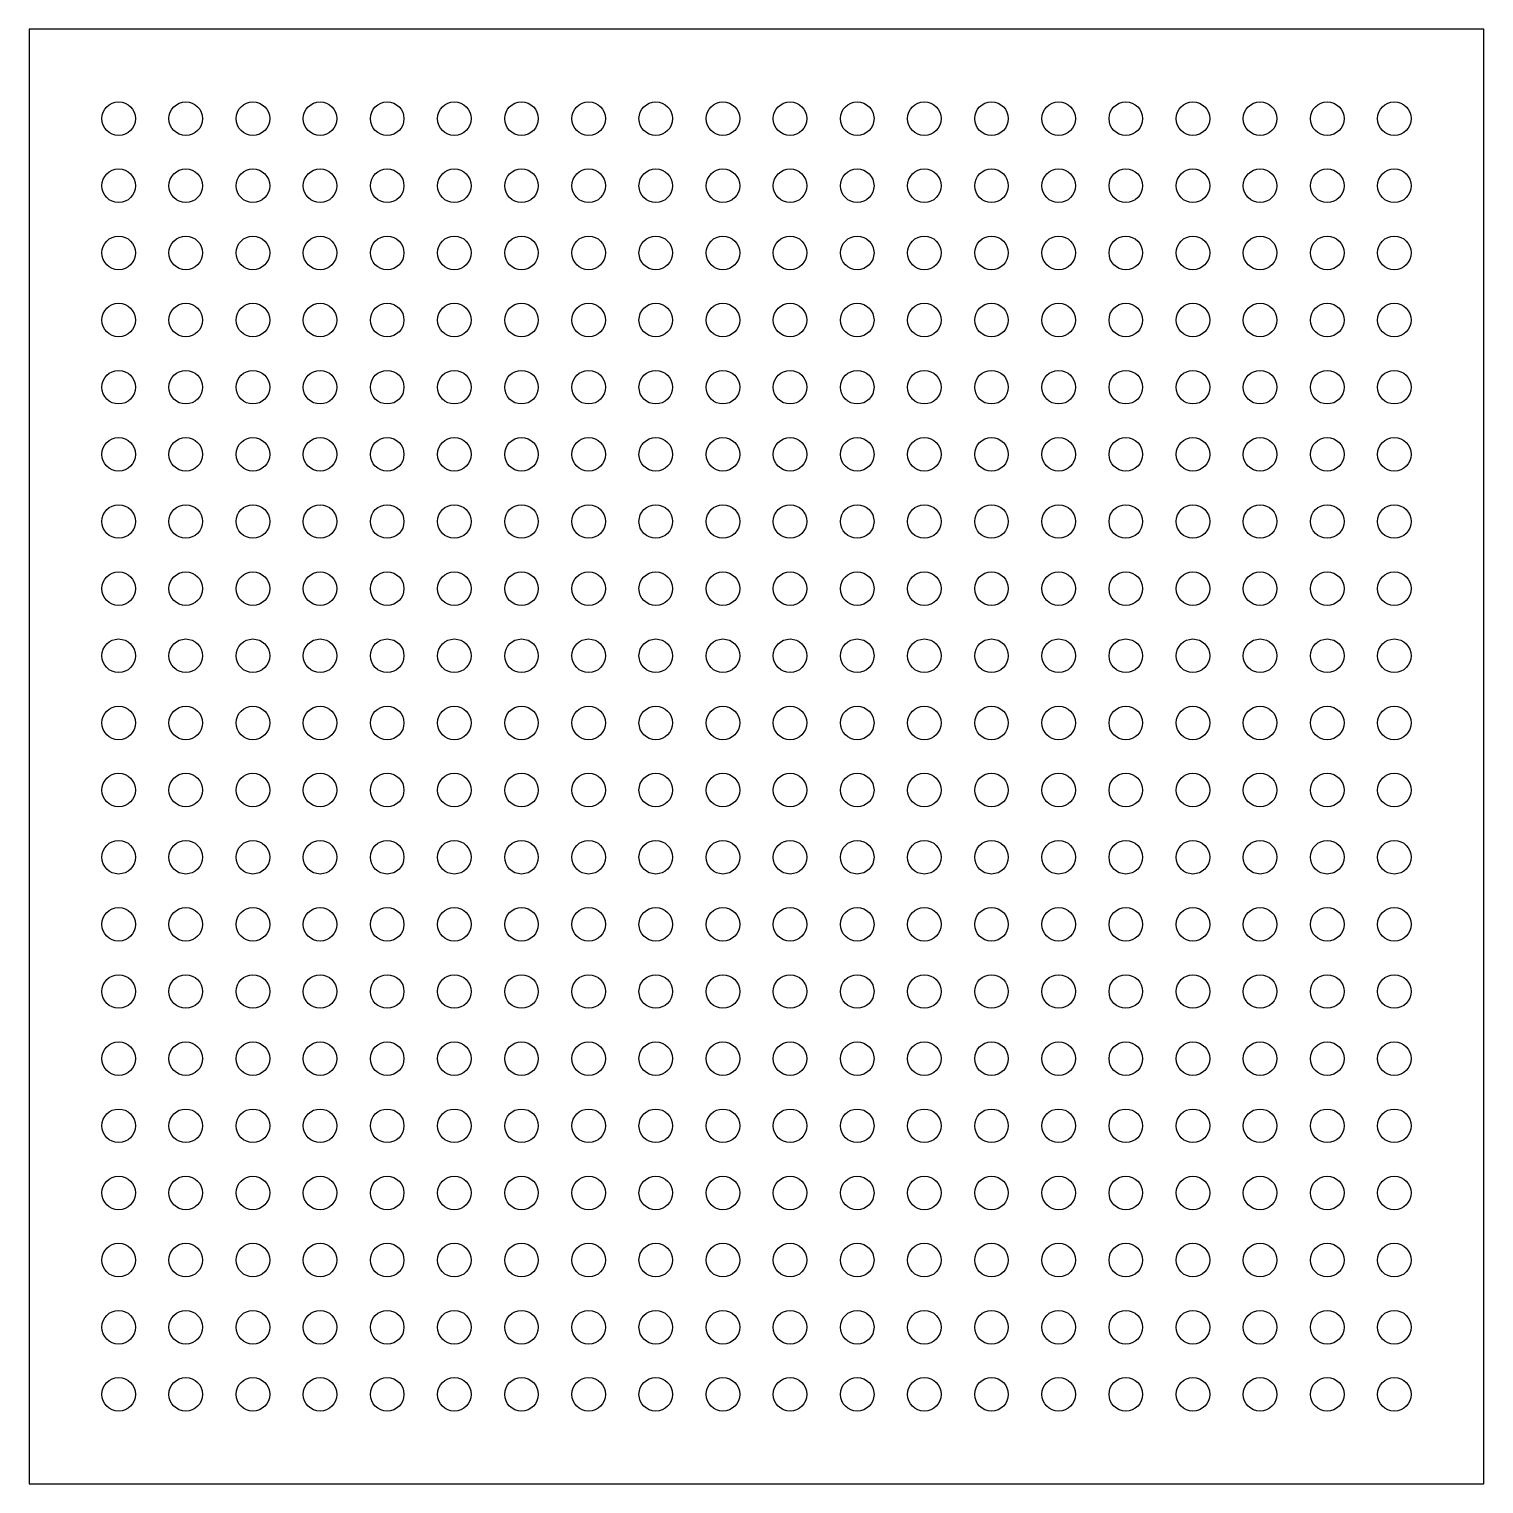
# Model space of a CAD drawing. Header units: millimetres. Extents: x 0 to 130, y 0 to 130.
import ezdxf

# ---------------------------------------------------------------- set-up
doc = ezdxf.new("R2010")
doc.units = ezdxf.units.MM
doc.layers.get('0').update_dxf_attribs({"linetype": 'CONTINUOUS'})

msp = doc.modelspace()

# ---------------------------------------------------------------- linework, layer by layer
for p, q in [((130, 130), (0, 130)), ((0, 130), (0, 0)), ((130, 0), (130, 130)), ((0, 0), (130, 0))]:
    msp.add_line(p, q)
for centre in [(8, 122), (14, 122), (20, 122), (26, 122), (32, 122), (38, 122), (44, 122), (50, 122), (56, 122), (62, 122), (68, 122), (74, 122), (80, 122), (86, 122), (92, 122), (98, 122), (104, 122), (110, 122), (116, 122), (122, 122), (8, 116), (14, 116), (20, 116), (26, 116), (32, 116), (38, 116), (44, 116), (50, 116), (56, 116), (62, 116), (68, 116), (74, 116), (80, 116), (86, 116), (92, 116), (98, 116), (104, 116), (110, 116), (116, 116), (122, 116), (8, 110), (14, 110), (20, 110), (26, 110), (32, 110), (38, 110), (44, 110), (50, 110), (56, 110), (62, 110), (68, 110), (74, 110), (80, 110), (86, 110), (92, 110), (98, 110), (104, 110), (110, 110), (116, 110), (122, 110), (8, 104), (14, 104), (20, 104), (26, 104), (32, 104), (38, 104), (44, 104), (50, 104), (56, 104), (62, 104), (68, 104), (74, 104), (80, 104), (86, 104), (92, 104), (98, 104), (104, 104), (110, 104), (116, 104), (122, 104), (8, 98), (14, 98), (20, 98), (26, 98), (32, 98), (38, 98), (44, 98), (50, 98), (56, 98), (62, 98), (68, 98), (74, 98), (80, 98), (86, 98), (92, 98), (98, 98), (104, 98), (110, 98), (116, 98), (122, 98), (8, 92), (14, 92), (20, 92), (26, 92), (32, 92), (38, 92), (44, 92), (50, 92), (56, 92), (62, 92), (68, 92), (74, 92), (80, 92), (86, 92), (92, 92), (98, 92), (104, 92), (110, 92), (116, 92), (122, 92), (8, 86), (14, 86), (20, 86), (26, 86), (32, 86), (38, 86), (44, 86), (50, 86), (56, 86), (62, 86), (68, 86), (74, 86), (80, 86), (86, 86), (92, 86), (98, 86), (104, 86), (110, 86), (116, 86), (122, 86), (8, 80), (14, 80), (20, 80), (26, 80), (32, 80), (38, 80), (44, 80), (50, 80), (56, 80), (62, 80), (68, 80), (74, 80), (80, 80), (86, 80), (92, 80), (98, 80), (104, 80), (110, 80), (116, 80), (122, 80), (8, 74), (14, 74), (20, 74), (26, 74), (32, 74), (38, 74), (44, 74), (50, 74), (56, 74), (62, 74), (68, 74), (74, 74), (80, 74), (86, 74), (92, 74), (98, 74), (104, 74), (110, 74), (116, 74), (122, 74), (8, 68), (14, 68), (20, 68), (26, 68), (32, 68), (38, 68), (44, 68), (50, 68), (56, 68), (62, 68), (68, 68), (74, 68), (80, 68), (86, 68), (92, 68), (98, 68), (104, 68), (110, 68), (116, 68), (122, 68), (8, 62), (14, 62), (20, 62), (26, 62), (32, 62), (38, 62), (44, 62), (50, 62), (56, 62), (62, 62), (68, 62), (74, 62), (80, 62), (86, 62), (92, 62), (98, 62), (104, 62), (110, 62), (116, 62), (122, 62), (8, 56), (14, 56), (20, 56), (26, 56), (32, 56), (38, 56), (44, 56), (50, 56), (56, 56), (62, 56), (68, 56), (74, 56), (80, 56), (86, 56), (92, 56), (98, 56), (104, 56), (110, 56), (116, 56), (122, 56), (8, 50), (14, 50), (20, 50), (26, 50), (32, 50), (38, 50), (44, 50), (50, 50), (56, 50), (62, 50), (68, 50), (74, 50), (80, 50), (86, 50), (92, 50), (98, 50), (104, 50), (110, 50), (116, 50), (122, 50), (8, 44), (14, 44), (20, 44), (26, 44), (32, 44), (38, 44), (44, 44), (50, 44), (56, 44), (62, 44), (68, 44), (74, 44), (80, 44), (86, 44), (92, 44), (98, 44), (104, 44), (110, 44), (116, 44), (122, 44), (8, 38), (14, 38), (20, 38), (26, 38), (32, 38), (38, 38), (44, 38), (50, 38), (56, 38), (62, 38), (68, 38), (74, 38), (80, 38), (86, 38), (92, 38), (98, 38), (104, 38), (110, 38), (116, 38), (122, 38), (8, 32), (14, 32), (20, 32), (26, 32), (32, 32), (38, 32), (44, 32), (50, 32), (56, 32), (62, 32), (68, 32), (74, 32), (80, 32), (86, 32), (92, 32), (98, 32), (104, 32), (110, 32), (116, 32), (122, 32), (8, 26), (14, 26), (20, 26), (26, 26), (32, 26), (38, 26), (44, 26), (50, 26), (56, 26), (62, 26), (68, 26), (74, 26), (80, 26), (86, 26), (92, 26), (98, 26), (104, 26), (110, 26), (116, 26), (122, 26), (8, 20), (14, 20), (20, 20), (26, 20), (32, 20), (38, 20), (44, 20), (50, 20), (56, 20), (62, 20), (68, 20), (74, 20), (80, 20), (86, 20), (92, 20), (98, 20), (104, 20), (110, 20), (116, 20), (122, 20), (8, 14), (14, 14), (20, 14), (26, 14), (32, 14), (38, 14), (44, 14), (50, 14), (56, 14), (62, 14), (68, 14), (74, 14), (80, 14), (86, 14), (92, 14), (98, 14), (104, 14), (110, 14), (116, 14), (122, 14), (8, 8), (14, 8), (20, 8), (26, 8), (32, 8), (38, 8), (44, 8), (50, 8), (56, 8), (62, 8), (68, 8), (74, 8), (80, 8), (86, 8), (92, 8), (98, 8), (104, 8), (110, 8), (116, 8), (122, 8)]:
    msp.add_circle(centre, 1.5)

doc.saveas('drawing.dxf')
